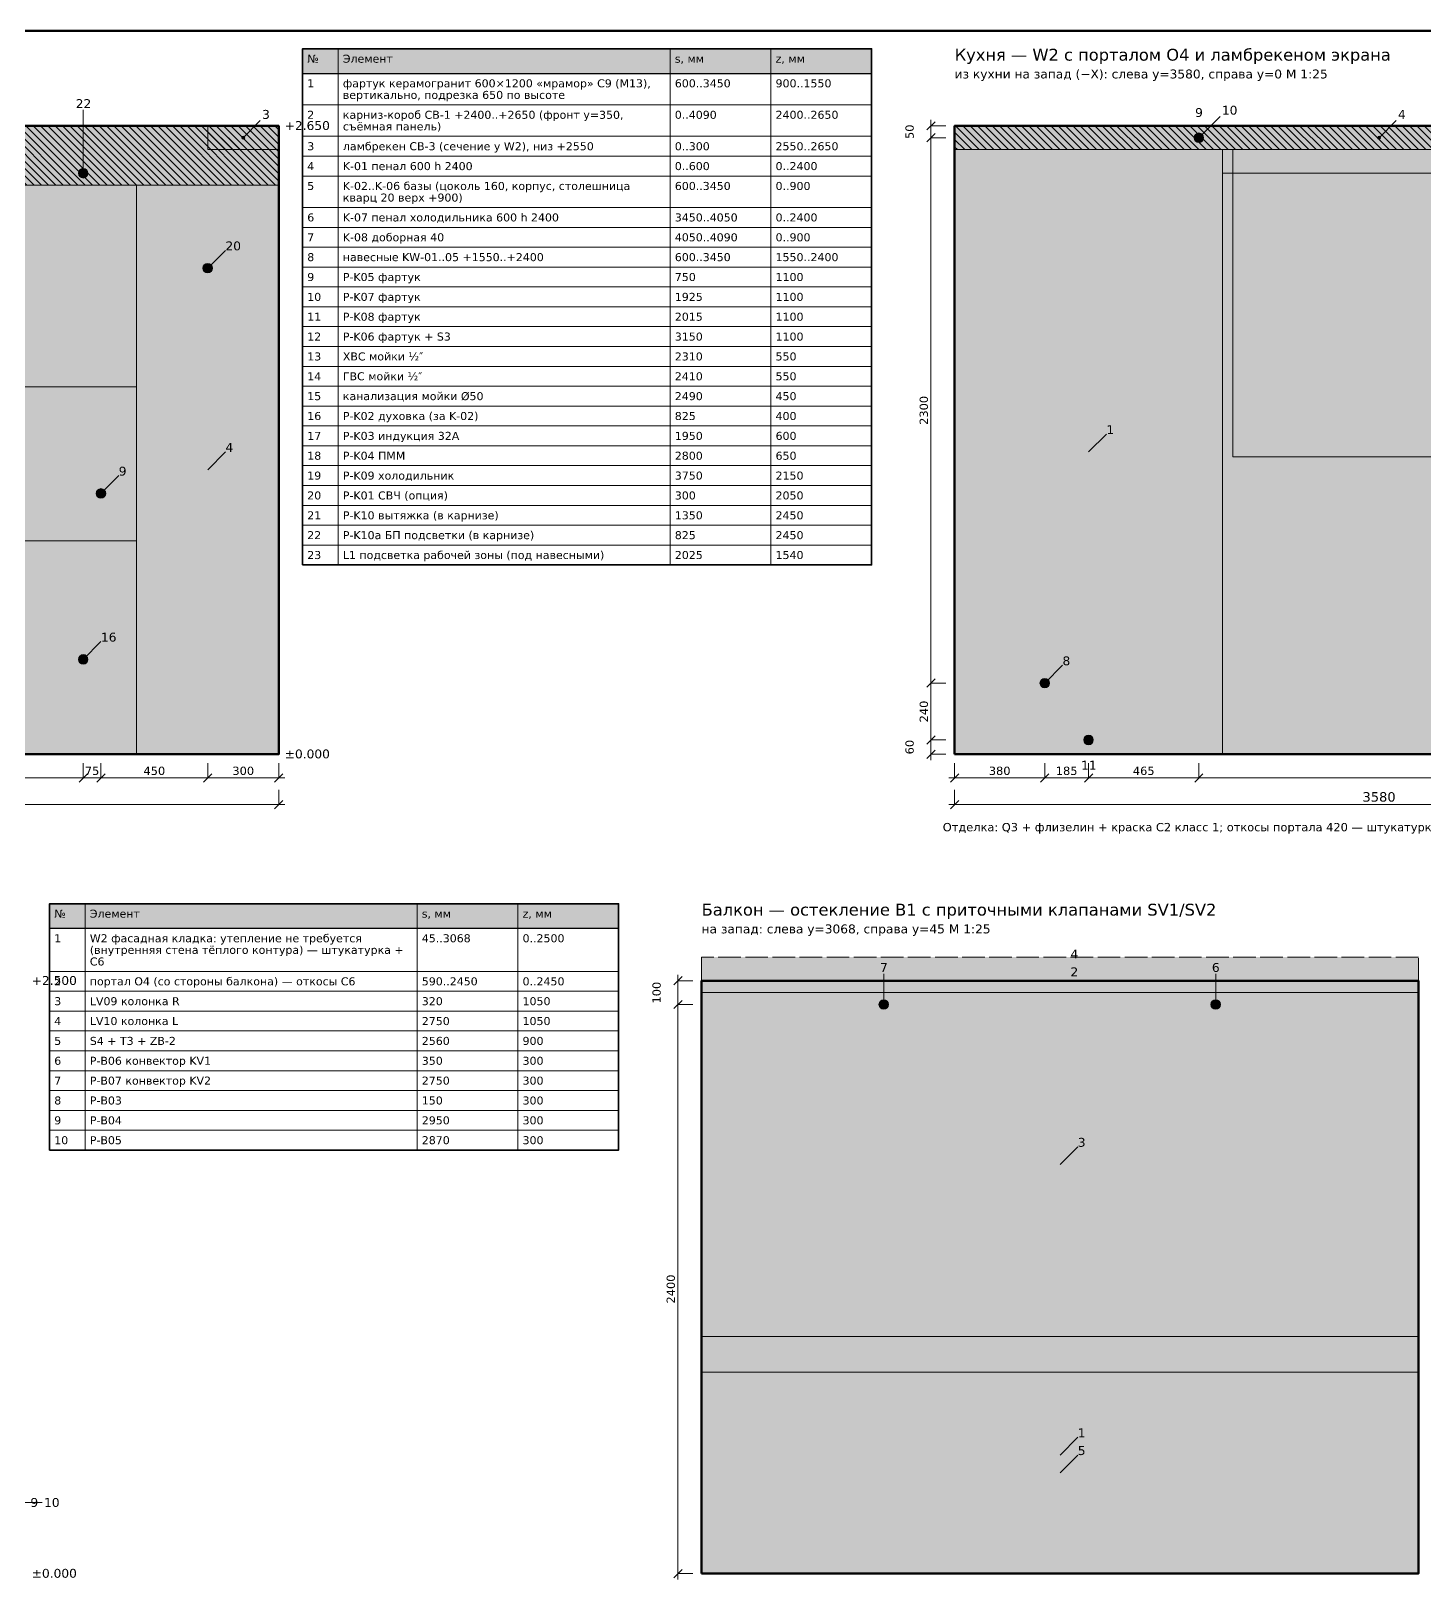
# Model space of a CAD drawing. Header units: millimetres. Extents: x 500 to 14725, y 26 to 10375.
# Drawn here: x 3845 to 9724, y 3838 to 10375 of the extents above; entities that cross this region are included whole.
import ezdxf
from ezdxf.enums import TextEntityAlignment as Align

# ---------------------------------------------------------------- set-up
doc = ezdxf.new("R2010")
doc.units = ezdxf.units.MM
doc.linetypes.add('DASHED', pattern=[1.524, 1.27, -0.254])
for name, color, linetype in [('AR-FIN', 9, 'CONTINUOUS'), ('AR-WALLS', 7, 'CONTINUOUS'), ('DIM', 7, 'CONTINUOUS'), ('EL-SOCKET', 6, 'CONTINUOUS'), ('FRAME', 7, 'CONTINUOUS'), ('FURN', 8, 'CONTINUOUS'), ('TEXT', 7, 'CONTINUOUS'), ('VK', 4, 'CONTINUOUS')]:
    doc.layers.add(name, color=color, linetype=linetype)
doc.styles.add('GOST', font='DejaVuSans.ttf')

msp = doc.modelspace()

# ---------------------------------------------------------------- hatches: boundary and pattern name
at = {"layer": 'AR-FIN', "true_color": 0x999999}
h = msp.add_hatch(dxfattribs=at)
h.set_pattern_fill('ANSI31', scale=6.875, angle=90)
h.paths.add_polyline_path([(800, 9725), (4890, 9725), (4890, 9975), (800, 9975)])
at = {"layer": 'AR-FIN', "true_color": 0xefe2cf, "transparency": 33554559}
h = msp.add_hatch(color=7, dxfattribs=at)
h.dxf.hatch_style = 1
h.paths.add_polyline_path([(800, 9725), (4890, 9725), (4890, 9975), (800, 9975)])
at = {"layer": 'AR-FIN', "true_color": 0x999999}
h = msp.add_hatch(dxfattribs=at)
h.set_pattern_fill('ANSI31', scale=6.875, angle=90)
h.paths.add_polyline_path([(4590, 9875), (4890, 9875), (4890, 9975), (4590, 9975)])
at = {"layer": 'AR-FIN', "true_color": 0xefe2cf, "transparency": 33554559}
h = msp.add_hatch(color=7, dxfattribs=at)
h.dxf.hatch_style = 1
h.paths.add_polyline_path([(4590, 9875), (4890, 9875), (4890, 9975), (4590, 9975)])
at = {"layer": 'AR-FIN', "true_color": 0x999999}
h = msp.add_hatch(dxfattribs=at)
h.set_pattern_fill('ANSI31', scale=6.875, angle=90)
h.paths.add_polyline_path([(7740, 9875), (11320, 9875), (11320, 9975), (7740, 9975)])
at = {"layer": 'AR-FIN', "true_color": 0xefe2cf, "transparency": 33554559}
h = msp.add_hatch(color=7, dxfattribs=at)
h.dxf.hatch_style = 1
h.paths.add_polyline_path([(7740, 9875), (11320, 9875), (11320, 9975), (7740, 9975)])
at = {"layer": 'AR-FIN', "true_color": 0xf6f3ec}
h = msp.add_hatch(color=7, dxfattribs=at)
h.dxf.hatch_style = 1
h.paths.add_polyline_path([(7740, 7325), (8870, 7325), (8870, 9875), (7740, 9875)])
h = msp.add_hatch(color=7, dxfattribs=at)
h.dxf.hatch_style = 1
h.paths.add_polyline_path([(8870, 9775), (10730, 9775), (10730, 9875), (8870, 9875)])
at = {"layer": 'AR-FIN', "true_color": 0xffffff}
h = msp.add_hatch(color=7, dxfattribs=at)
h.dxf.hatch_style = 1
h.paths.add_polyline_path([(8914, 8579), (10685, 8579), (10685, 9875), (8914, 9875)])
h = msp.add_hatch(color=7, dxfattribs=at)
h.dxf.hatch_style = 1
h.paths.add_polyline_path([(8870, 7325), (10730, 7325), (10730, 9775), (8870, 9775)])
at = {"layer": 'AR-FIN', "true_color": 0xe8e4dc}
h = msp.add_hatch(color=7, dxfattribs=at)
h.dxf.hatch_style = 1
h.paths.add_polyline_path([(1440, 8225), (4290, 8225), (4290, 8875), (1440, 8875)])
at = {"layer": 'AR-FIN', "true_color": 0xffffff}
h = msp.add_hatch(color=7, dxfattribs=at)
h.dxf.hatch_style = 1
h.paths.add_polyline_path([(6673, 6369.4375), (9696, 6369.4375), (9696, 6469.4375), (6673, 6469.4375)])
at = {"layer": 'AR-FIN', "true_color": 0xf6f3ec}
h = msp.add_hatch(color=7, dxfattribs=at)
h.dxf.hatch_style = 1
h.paths.add_polyline_path([(6673, 6319.4375), (9696, 6319.4375), (9696, 6369.4375), (6673, 6369.4375)])
at = {"layer": 'AR-FIN', "true_color": 0xe6f2fb}
h = msp.add_hatch(color=7, dxfattribs=at)
h.dxf.hatch_style = 1
h.paths.add_polyline_path([(6673, 4869.4375), (9696, 4869.4375), (9696, 6319.4375), (6673, 6319.4375)])
at = {"layer": 'AR-FIN', "true_color": 0xf6f3ec}
h = msp.add_hatch(color=7, dxfattribs=at)
h.dxf.hatch_style = 1
h.paths.add_polyline_path([(6673, 3869.4375), (9696, 3869.4375), (9696, 4869.4375), (6673, 4869.4375)])
at = {"layer": 'AR-WALLS', "true_color": 0xfbfaf7}
h = msp.add_hatch(color=7, dxfattribs=at)
h.dxf.hatch_style = 1
h.paths.add_polyline_path([(800, 7325), (4890, 7325), (4890, 9975), (800, 9975)])
h = msp.add_hatch(color=7, dxfattribs=at)
h.dxf.hatch_style = 1
h.paths.add_polyline_path([(7740, 7325), (11320, 7325), (11320, 9975), (7740, 9975)])
h = msp.add_hatch(color=7, dxfattribs=at)
h.dxf.hatch_style = 1
h.paths.add_polyline_path([(6673, 3869.4375), (9696, 3869.4375), (9696, 6369.4375), (6673, 6369.4375)])
at = {"layer": 'EL-SOCKET', "true_color": 0x8e44ad}
h = msp.add_hatch(color=7, dxfattribs=at)
h.dxf.hatch_style = 1
edge = h.paths.add_edge_path()
edge.add_arc((8770, 9925), 20, 0, 360)
h = msp.add_hatch(color=7, dxfattribs=at)
h.dxf.hatch_style = 1
edge = h.paths.add_edge_path()
edge.add_arc((4065, 9775), 20, 0, 360)
h = msp.add_hatch(color=7, dxfattribs=at)
h.dxf.hatch_style = 1
edge = h.paths.add_edge_path()
edge.add_arc((4590, 9375), 20, 0, 360)
h = msp.add_hatch(color=7, dxfattribs=at)
h.dxf.hatch_style = 1
edge = h.paths.add_edge_path()
edge.add_arc((4140, 8425), 20, 0, 360)
h = msp.add_hatch(color=7, dxfattribs=at)
h.dxf.hatch_style = 1
edge = h.paths.add_edge_path()
edge.add_arc((4065, 7725), 20, 0, 360)
h = msp.add_hatch(color=7, dxfattribs=at)
h.dxf.hatch_style = 1
edge = h.paths.add_edge_path()
edge.add_arc((8120, 7625), 20, 0, 360)
at = {"layer": 'FURN', "true_color": 0xe3d3b8}
h = msp.add_hatch(color=7, dxfattribs=at)
h.dxf.hatch_style = 1
h.paths.add_polyline_path([(1440, 8875), (4290, 8875), (4290, 9725), (1440, 9725)])
h = msp.add_hatch(color=7, dxfattribs=at)
h.dxf.hatch_style = 1
h.paths.add_polyline_path([(4290, 7325), (4890, 7325), (4890, 9725), (4290, 9725)])
h = msp.add_hatch(color=7, dxfattribs=at)
h.dxf.hatch_style = 1
h.paths.add_polyline_path([(1440, 7325), (4290, 7325), (4290, 8225), (1440, 8225)])
h = msp.add_hatch(color=7, dxfattribs=at)
h.dxf.hatch_style = 1
h.paths.add_polyline_path([(6673, 3869.4375), (9696, 3869.4375), (9696, 4719.4375), (6673, 4719.4375)])
at = {"layer": 'TEXT', "true_color": 0xe6e6e6}
h = msp.add_hatch(color=7, dxfattribs=at)
h.dxf.hatch_style = 1
h.paths.add_polyline_path([(4990, 10196.25), (7390, 10196.25), (7390, 10300), (4990, 10300)])
at = {"layer": 'TEXT', "true_color": 0x777777}
h = msp.add_hatch(color=7, dxfattribs=at)
h.dxf.hatch_style = 1
edge = h.paths.add_edge_path()
edge.add_arc((4740, 9925), 6.25, 0, 360)
at = {"layer": 'TEXT', "true_color": 0x1e7d32}
h = msp.add_hatch(color=7, dxfattribs=at)
h.dxf.hatch_style = 1
edge = h.paths.add_edge_path()
edge.add_arc((8770, 9925), 6.25, 0, 360)
at = {"layer": 'TEXT', "true_color": 0x777777}
h = msp.add_hatch(color=7, dxfattribs=at)
h.dxf.hatch_style = 1
edge = h.paths.add_edge_path()
edge.add_arc((9530, 9925), 6.25, 0, 360)
at = {"layer": 'TEXT', "true_color": 0x8e44ad}
h = msp.add_hatch(color=7, dxfattribs=at)
h.dxf.hatch_style = 1
edge = h.paths.add_edge_path()
edge.add_arc((4065, 9775), 6.25, 0, 360)
at = {"layer": 'TEXT', "true_color": 0xe6e6e6}
h = msp.add_hatch(color=7, dxfattribs=at)
h.dxf.hatch_style = 1
h.paths.add_polyline_path([(3923, 6590.6875), (6323, 6590.6875), (6323, 6694.4375), (3923, 6694.4375)])
at = {"layer": 'TEXT', "true_color": 0xe67e22}
h = msp.add_hatch(color=7, dxfattribs=at)
h.dxf.hatch_style = 1
edge = h.paths.add_edge_path()
edge.add_arc((7441, 6269.4375), 6.25, 0, 360)
h = msp.add_hatch(color=7, dxfattribs=at)
h.dxf.hatch_style = 1
edge = h.paths.add_edge_path()
edge.add_arc((8841, 6269.4375), 6.25, 0, 360)
at = {"layer": 'VK', "true_color": 0x1e7d32}
h = msp.add_hatch(color=7, dxfattribs=at)
h.dxf.hatch_style = 1
edge = h.paths.add_edge_path()
edge.add_arc((8770, 9925), 20, 0, 360)
at = {"layer": 'VK'}
h = msp.add_hatch(color=7, dxfattribs=at)
h.dxf.hatch_style = 1
edge = h.paths.add_edge_path()
edge.add_arc((8305, 7385), 20, 0, 360)
at = {"layer": 'VK', "true_color": 0xe67e22}
h = msp.add_hatch(color=7, dxfattribs=at)
h.dxf.hatch_style = 1
edge = h.paths.add_edge_path()
edge.add_arc((7441, 6269.4375), 20, 0, 360)
h = msp.add_hatch(color=7, dxfattribs=at)
h.dxf.hatch_style = 1
edge = h.paths.add_edge_path()
edge.add_arc((8841, 6269.4375), 20, 0, 360)

# ---------------------------------------------------------------- linework, layer by layer
at = {"layer": 'AR-FIN', "lineweight": 20, "true_color": 0x444444}
for points in [[(800, 9725), (4890, 9725), (4890, 9975), (800, 9975)], [(4590, 9875), (4890, 9875), (4890, 9975), (4590, 9975)], [(7740, 9875), (11320, 9875), (11320, 9975), (7740, 9975)], [(7740, 7325), (8870, 7325), (8870, 9875), (7740, 9875)], [(8870, 9775), (10730, 9775), (10730, 9875), (8870, 9875)], [(8914, 8579), (10685, 8579), (10685, 9875), (8914, 9875)], [(8870, 7325), (10730, 7325), (10730, 9775), (8870, 9775)], [(1440, 8225), (4290, 8225), (4290, 8875), (1440, 8875)], [(6673, 6319.4375), (9696, 6319.4375), (9696, 6369.4375), (6673, 6369.4375)], [(6673, 4869.4375), (9696, 4869.4375), (9696, 6319.4375), (6673, 6319.4375)], [(6673, 3869.4375), (9696, 3869.4375), (9696, 4869.4375), (6673, 4869.4375)]]:
    msp.add_lwpolyline(points, close=True, dxfattribs=at)
at = {"layer": 'AR-FIN', "linetype": 'DASHED', "lineweight": 20, "ltscale": 75, "true_color": 0x444444}
msp.add_lwpolyline([(6673, 6369.4375), (9696, 6369.4375), (9696, 6469.4375), (6673, 6469.4375)], close=True, dxfattribs=at)
at = {"layer": 'AR-WALLS', "color": 7, "lineweight": 50}
for points in [[(800, 7325), (4890, 7325), (4890, 9975), (800, 9975)], [(7740, 7325), (11320, 7325), (11320, 9975), (7740, 9975)], [(6673, 3869.4375), (9696, 3869.4375), (9696, 6369.4375), (6673, 6369.4375)]]:
    msp.add_lwpolyline(points, close=True, dxfattribs=at)
at = {"layer": 'DIM', "color": 7, "lineweight": 30}
for points in [[(7622.5, 9957.5), (7657.5, 9992.5)], [(7622.5, 9907.5), (7657.5, 9942.5)], [(7622.5, 7607.5), (7657.5, 7642.5)], [(7622.5, 7367.5), (7657.5, 7402.5)], [(7622.5, 7307.5), (7657.5, 7342.5)], [(4047.5, 7207.5), (4082.5, 7242.5)], [(4122.5, 7207.5), (4157.5, 7242.5)], [(4572.5, 7207.5), (4607.5, 7242.5)], [(4872.5, 7207.5), (4907.5, 7242.5)], [(7722.5, 7207.5), (7757.5, 7242.5)], [(8102.5, 7207.5), (8137.5, 7242.5)], [(8287.5, 7207.5), (8322.5, 7242.5)], [(8752.5, 7207.5), (8787.5, 7242.5)], [(4872.5, 7095), (4907.5, 7130)], [(7722.5, 7095), (7757.5, 7130)], [(6555.5, 6351.9375), (6590.5, 6386.9375)], [(6555.5, 6251.9375), (6590.5, 6286.9375)], [(6555.5, 3851.9375), (6590.5, 3886.9375)]]:
    msp.add_lwpolyline(points, dxfattribs=at)
at = {"layer": 'DIM', "color": 7, "lineweight": 15}
for points in [[(7640, 7300), (7640, 10000)], [(775, 7225), (4915, 7225)], [(7715, 7225), (11345, 7225)], [(775, 7112.5), (4915, 7112.5)], [(7715, 7112.5), (11345, 7112.5)], [(6573, 3844.4375), (6573, 6394.4375)]]:
    msp.add_lwpolyline(points, dxfattribs=at)
at = {"layer": 'DIM', "color": 7, "lineweight": 13}
for points in [[(7640, 9975), (7702.5, 9975)], [(7640, 9925), (7702.5, 9925)], [(7640, 7625), (7702.5, 7625)], [(7640, 7385), (7702.5, 7385)], [(7640, 7325), (7702.5, 7325)], [(4065, 7225), (4065, 7287.5)], [(4140, 7225), (4140, 7287.5)], [(4590, 7225), (4590, 7287.5)], [(4890, 7225), (4890, 7287.5)], [(7740, 7225), (7740, 7287.5)], [(8120, 7225), (8120, 7287.5)], [(8305, 7225), (8305, 7287.5)], [(8770, 7225), (8770, 7287.5)], [(4890, 7112.5), (4890, 7175)], [(7740, 7112.5), (7740, 7175)], [(6573, 6369.4375), (6635.5, 6369.4375)], [(6573, 6269.4375), (6635.5, 6269.4375)], [(6573, 3869.4375), (6635.5, 3869.4375)]]:
    msp.add_lwpolyline(points, dxfattribs=at)
at = {"layer": 'EL-SOCKET', "lineweight": 13, "true_color": 0x8e44ad}
for centre in [(8770, 9925), (4065, 9775), (4590, 9375), (4140, 8425), (4065, 7725), (8120, 7625)]:
    msp.add_circle(centre, 20, dxfattribs=at)
at = {"layer": 'FRAME', "color": 7, "lineweight": 50}
msp.add_lwpolyline([(500, 125), (14725, 125), (14725, 10375), (500, 10375)], close=True, dxfattribs=at)
at = {"layer": 'FURN', "lineweight": 20, "true_color": 0x444444}
for points in [[(1440, 8875), (4290, 8875), (4290, 9725), (1440, 9725)], [(4290, 7325), (4890, 7325), (4890, 9725), (4290, 9725)], [(1440, 7325), (4290, 7325), (4290, 8225), (1440, 8225)], [(6673, 3869.4375), (9696, 3869.4375), (9696, 4719.4375), (6673, 4719.4375)]]:
    msp.add_lwpolyline(points, close=True, dxfattribs=at)
at = {"layer": 'TEXT', "color": 7, "lineweight": 25}
for points in [[(4990, 10196.25), (7390, 10196.25), (7390, 10300), (4990, 10300)], [(3923, 6590.6875), (6323, 6590.6875), (6323, 6694.4375), (3923, 6694.4375)]]:
    msp.add_lwpolyline(points, close=True, dxfattribs=at)
at = {"layer": 'TEXT', "color": 7, "lineweight": 15}
for points in [[(4990, 10300), (4990, 10196.25)], [(5140, 10300), (5140, 10196.25)], [(6540, 10300), (6540, 10196.25)], [(6965, 10300), (6965, 10196.25)], [(7390, 10300), (7390, 10196.25)], [(4990, 10196.25), (4990, 10063.5625)], [(5140, 10196.25), (5140, 10063.5625)], [(6540, 10196.25), (6540, 10063.5625)], [(6965, 10196.25), (6965, 10063.5625)], [(7390, 10196.25), (7390, 10063.5625)], [(4990, 10063.5625), (4990, 9930.875)], [(5140, 10063.5625), (5140, 9930.875)], [(6540, 10063.5625), (6540, 9930.875)], [(6965, 10063.5625), (6965, 9930.875)], [(7390, 10063.5625), (7390, 9930.875)], [(4990, 9930.875), (4990, 9847.125)], [(5140, 9930.875), (5140, 9847.125)], [(6540, 9930.875), (6540, 9847.125)], [(6965, 9930.875), (6965, 9847.125)], [(7390, 9930.875), (7390, 9847.125)], [(4990, 9847.125), (4990, 9763.375)], [(5140, 9847.125), (5140, 9763.375)], [(6540, 9847.125), (6540, 9763.375)], [(6965, 9847.125), (6965, 9763.375)], [(7390, 9847.125), (7390, 9763.375)], [(4990, 9763.375), (4990, 9630.6875)], [(5140, 9763.375), (5140, 9630.6875)], [(6540, 9763.375), (6540, 9630.6875)], [(6965, 9763.375), (6965, 9630.6875)], [(7390, 9763.375), (7390, 9630.6875)], [(4990, 9630.6875), (4990, 9546.9375)], [(5140, 9630.6875), (5140, 9546.9375)], [(6540, 9630.6875), (6540, 9546.9375)], [(6965, 9630.6875), (6965, 9546.9375)], [(7390, 9630.6875), (7390, 9546.9375)], [(4990, 9546.9375), (4990, 9463.1875)], [(5140, 9546.9375), (5140, 9463.1875)], [(6540, 9546.9375), (6540, 9463.1875)], [(6965, 9546.9375), (6965, 9463.1875)], [(7390, 9546.9375), (7390, 9463.1875)], [(4990, 9463.1875), (4990, 9379.4375)], [(5140, 9463.1875), (5140, 9379.4375)], [(6540, 9463.1875), (6540, 9379.4375)], [(6965, 9463.1875), (6965, 9379.4375)], [(7390, 9463.1875), (7390, 9379.4375)], [(4990, 9379.4375), (4990, 9295.6875)], [(5140, 9379.4375), (5140, 9295.6875)], [(6540, 9379.4375), (6540, 9295.6875)], [(6965, 9379.4375), (6965, 9295.6875)], [(7390, 9379.4375), (7390, 9295.6875)], [(4990, 9295.6875), (4990, 9211.9375)], [(5140, 9295.6875), (5140, 9211.9375)], [(6540, 9295.6875), (6540, 9211.9375)], [(6965, 9295.6875), (6965, 9211.9375)], [(7390, 9295.6875), (7390, 9211.9375)], [(4990, 9211.9375), (4990, 9128.1875)], [(5140, 9211.9375), (5140, 9128.1875)], [(6540, 9211.9375), (6540, 9128.1875)], [(6965, 9211.9375), (6965, 9128.1875)], [(7390, 9211.9375), (7390, 9128.1875)], [(4990, 9128.1875), (4990, 9044.4375)], [(5140, 9128.1875), (5140, 9044.4375)], [(6540, 9128.1875), (6540, 9044.4375)], [(6965, 9128.1875), (6965, 9044.4375)], [(7390, 9128.1875), (7390, 9044.4375)], [(4990, 9044.4375), (4990, 8960.6875)], [(5140, 9044.4375), (5140, 8960.6875)], [(6540, 9044.4375), (6540, 8960.6875)], [(6965, 9044.4375), (6965, 8960.6875)], [(7390, 9044.4375), (7390, 8960.6875)], [(4990, 8960.6875), (4990, 8876.9375)], [(5140, 8960.6875), (5140, 8876.9375)], [(6540, 8960.6875), (6540, 8876.9375)], [(6965, 8960.6875), (6965, 8876.9375)], [(7390, 8960.6875), (7390, 8876.9375)], [(4990, 8876.9375), (4990, 8793.1875)], [(5140, 8876.9375), (5140, 8793.1875)], [(6540, 8876.9375), (6540, 8793.1875)], [(6965, 8876.9375), (6965, 8793.1875)], [(7390, 8876.9375), (7390, 8793.1875)], [(4990, 8793.1875), (4990, 8709.4375)], [(5140, 8793.1875), (5140, 8709.4375)], [(6540, 8793.1875), (6540, 8709.4375)], [(6965, 8793.1875), (6965, 8709.4375)], [(7390, 8793.1875), (7390, 8709.4375)], [(4990, 8709.4375), (4990, 8625.6875)], [(5140, 8709.4375), (5140, 8625.6875)], [(6540, 8709.4375), (6540, 8625.6875)], [(6965, 8709.4375), (6965, 8625.6875)], [(7390, 8709.4375), (7390, 8625.6875)], [(4990, 8625.6875), (4990, 8541.9375)], [(5140, 8625.6875), (5140, 8541.9375)], [(6540, 8625.6875), (6540, 8541.9375)], [(6965, 8625.6875), (6965, 8541.9375)], [(7390, 8625.6875), (7390, 8541.9375)], [(4990, 8541.9375), (4990, 8458.1875)], [(5140, 8541.9375), (5140, 8458.1875)], [(6540, 8541.9375), (6540, 8458.1875)], [(6965, 8541.9375), (6965, 8458.1875)], [(7390, 8541.9375), (7390, 8458.1875)], [(4990, 8458.1875), (4990, 8374.4375)], [(5140, 8458.1875), (5140, 8374.4375)], [(6540, 8458.1875), (6540, 8374.4375)], [(6965, 8458.1875), (6965, 8374.4375)], [(7390, 8458.1875), (7390, 8374.4375)], [(4990, 8374.4375), (4990, 8290.6875)], [(5140, 8374.4375), (5140, 8290.6875)], [(6540, 8374.4375), (6540, 8290.6875)], [(6965, 8374.4375), (6965, 8290.6875)], [(7390, 8374.4375), (7390, 8290.6875)], [(4990, 8290.6875), (4990, 8206.9375)], [(5140, 8290.6875), (5140, 8206.9375)], [(6540, 8290.6875), (6540, 8206.9375)], [(6965, 8290.6875), (6965, 8206.9375)], [(7390, 8290.6875), (7390, 8206.9375)], [(4990, 8206.9375), (4990, 8123.1875)], [(5140, 8206.9375), (5140, 8123.1875)], [(6540, 8206.9375), (6540, 8123.1875)], [(6965, 8206.9375), (6965, 8123.1875)], [(7390, 8206.9375), (7390, 8123.1875)], [(3923, 6694.4375), (3923, 6590.6875)], [(4073, 6694.4375), (4073, 6590.6875)], [(5473, 6694.4375), (5473, 6590.6875)], [(5898, 6694.4375), (5898, 6590.6875)], [(6323, 6694.4375), (6323, 6590.6875)], [(3923, 6590.6875), (3923, 6409.0625)], [(4073, 6590.6875), (4073, 6409.0625)], [(5473, 6590.6875), (5473, 6409.0625)], [(5898, 6590.6875), (5898, 6409.0625)], [(6323, 6590.6875), (6323, 6409.0625)], [(3923, 6409.0625), (3923, 6325.3125)], [(4073, 6409.0625), (4073, 6325.3125)], [(5473, 6409.0625), (5473, 6325.3125)], [(5898, 6409.0625), (5898, 6325.3125)], [(6323, 6409.0625), (6323, 6325.3125)], [(3923, 6325.3125), (3923, 6241.5625)], [(4073, 6325.3125), (4073, 6241.5625)], [(5473, 6325.3125), (5473, 6241.5625)], [(5898, 6325.3125), (5898, 6241.5625)], [(6323, 6325.3125), (6323, 6241.5625)], [(3923, 6241.5625), (3923, 6157.8125)], [(4073, 6241.5625), (4073, 6157.8125)], [(5473, 6241.5625), (5473, 6157.8125)], [(5898, 6241.5625), (5898, 6157.8125)], [(6323, 6241.5625), (6323, 6157.8125)], [(3923, 6157.8125), (3923, 6074.0625)], [(4073, 6157.8125), (4073, 6074.0625)], [(5473, 6157.8125), (5473, 6074.0625)], [(5898, 6157.8125), (5898, 6074.0625)], [(6323, 6157.8125), (6323, 6074.0625)], [(3923, 6074.0625), (3923, 5990.3125)], [(4073, 6074.0625), (4073, 5990.3125)], [(5473, 6074.0625), (5473, 5990.3125)], [(5898, 6074.0625), (5898, 5990.3125)], [(6323, 6074.0625), (6323, 5990.3125)], [(3923, 5990.3125), (3923, 5906.5625)], [(4073, 5990.3125), (4073, 5906.5625)], [(5473, 5990.3125), (5473, 5906.5625)], [(5898, 5990.3125), (5898, 5906.5625)], [(6323, 5990.3125), (6323, 5906.5625)], [(3923, 5906.5625), (3923, 5822.8125)], [(4073, 5906.5625), (4073, 5822.8125)], [(5473, 5906.5625), (5473, 5822.8125)], [(5898, 5906.5625), (5898, 5822.8125)], [(6323, 5906.5625), (6323, 5822.8125)], [(3923, 5822.8125), (3923, 5739.0625)], [(4073, 5822.8125), (4073, 5739.0625)], [(5473, 5822.8125), (5473, 5739.0625)], [(5898, 5822.8125), (5898, 5739.0625)], [(6323, 5822.8125), (6323, 5739.0625)], [(3923, 5739.0625), (3923, 5655.3125)], [(4073, 5739.0625), (4073, 5655.3125)], [(5473, 5739.0625), (5473, 5655.3125)], [(5898, 5739.0625), (5898, 5655.3125)], [(6323, 5739.0625), (6323, 5655.3125)]]:
    msp.add_lwpolyline(points, dxfattribs=at)
at = {"layer": 'TEXT', "color": 7, "lineweight": 35}
for points in [[(4990, 8123.1875), (7390, 8123.1875), (7390, 10300), (4990, 10300)], [(3923, 5655.3125), (6323, 5655.3125), (6323, 6694.4375), (3923, 6694.4375)]]:
    msp.add_lwpolyline(points, close=True, dxfattribs=at)
at = {"layer": 'TEXT', "color": 7, "lineweight": 15}
for points in [[(4990, 10063.5625), (7390, 10063.5625), (7390, 10196.25), (4990, 10196.25)], [(4990, 9930.875), (7390, 9930.875), (7390, 10063.5625), (4990, 10063.5625)], [(4990, 9847.125), (7390, 9847.125), (7390, 9930.875), (4990, 9930.875)], [(4990, 9763.375), (7390, 9763.375), (7390, 9847.125), (4990, 9847.125)], [(4990, 9630.6875), (7390, 9630.6875), (7390, 9763.375), (4990, 9763.375)], [(4990, 9546.9375), (7390, 9546.9375), (7390, 9630.6875), (4990, 9630.6875)], [(4990, 9463.1875), (7390, 9463.1875), (7390, 9546.9375), (4990, 9546.9375)], [(4990, 9379.4375), (7390, 9379.4375), (7390, 9463.1875), (4990, 9463.1875)], [(4990, 9295.6875), (7390, 9295.6875), (7390, 9379.4375), (4990, 9379.4375)], [(4990, 9211.9375), (7390, 9211.9375), (7390, 9295.6875), (4990, 9295.6875)], [(4990, 9128.1875), (7390, 9128.1875), (7390, 9211.9375), (4990, 9211.9375)], [(4990, 9044.4375), (7390, 9044.4375), (7390, 9128.1875), (4990, 9128.1875)], [(4990, 8960.6875), (7390, 8960.6875), (7390, 9044.4375), (4990, 9044.4375)], [(4990, 8876.9375), (7390, 8876.9375), (7390, 8960.6875), (4990, 8960.6875)], [(4990, 8793.1875), (7390, 8793.1875), (7390, 8876.9375), (4990, 8876.9375)], [(4990, 8709.4375), (7390, 8709.4375), (7390, 8793.1875), (4990, 8793.1875)], [(4990, 8625.6875), (7390, 8625.6875), (7390, 8709.4375), (4990, 8709.4375)], [(4990, 8541.9375), (7390, 8541.9375), (7390, 8625.6875), (4990, 8625.6875)], [(4990, 8458.1875), (7390, 8458.1875), (7390, 8541.9375), (4990, 8541.9375)], [(4990, 8374.4375), (7390, 8374.4375), (7390, 8458.1875), (4990, 8458.1875)], [(4990, 8290.6875), (7390, 8290.6875), (7390, 8374.4375), (4990, 8374.4375)], [(4990, 8206.9375), (7390, 8206.9375), (7390, 8290.6875), (4990, 8290.6875)], [(4990, 8123.1875), (7390, 8123.1875), (7390, 8206.9375), (4990, 8206.9375)], [(3923, 6409.0625), (6323, 6409.0625), (6323, 6590.6875), (3923, 6590.6875)], [(3923, 6325.3125), (6323, 6325.3125), (6323, 6409.0625), (3923, 6409.0625)], [(3923, 6241.5625), (6323, 6241.5625), (6323, 6325.3125), (3923, 6325.3125)], [(3923, 6157.8125), (6323, 6157.8125), (6323, 6241.5625), (3923, 6241.5625)], [(3923, 6074.0625), (6323, 6074.0625), (6323, 6157.8125), (3923, 6157.8125)], [(3923, 5990.3125), (6323, 5990.3125), (6323, 6074.0625), (3923, 6074.0625)], [(3923, 5906.5625), (6323, 5906.5625), (6323, 5990.3125), (3923, 5990.3125)], [(3923, 5822.8125), (6323, 5822.8125), (6323, 5906.5625), (3923, 5906.5625)], [(3923, 5739.0625), (6323, 5739.0625), (6323, 5822.8125), (3923, 5822.8125)], [(3923, 5655.3125), (6323, 5655.3125), (6323, 5739.0625), (3923, 5739.0625)]]:
    msp.add_lwpolyline(points, close=True, dxfattribs=at)
at = {"layer": 'TEXT', "lineweight": 15, "true_color": 0x8e44ad}
for points in [[(4065, 9775), (4065, 10042.5)], [(4590, 9375), (4665, 9450)], [(4140, 8425), (4215, 8500)], [(4065, 7725), (4140, 7800)], [(8120, 7625), (8195, 7700)], [(3625, 4169.4375), (3892.5, 4169.4375)]]:
    msp.add_lwpolyline(points, dxfattribs=at)
at = {"layer": 'TEXT', "lineweight": 15, "true_color": 0x1e7d32}
msp.add_lwpolyline([(8770, 9925), (8859.7272, 10014.7272)], dxfattribs=at)
at = {"layer": 'TEXT', "lineweight": 15, "true_color": 0x777777}
for points in [[(4740, 9925), (4812.0495, 9997.0495)], [(9530, 9925), (9602.0495, 9997.0495)], [(8305, 8600), (8380, 8675)], [(4590, 8525), (4665, 8600)], [(8184.5, 5594.4375), (8259.5, 5669.4375)], [(8184.5, 4369.4375), (8259.5, 4444.4375)], [(8184.5, 4294.4375), (8259.5, 4369.4375)]]:
    msp.add_lwpolyline(points, dxfattribs=at)
at = {"layer": 'TEXT', "lineweight": 15, "true_color": 0xe67e22}
for points in [[(7441, 6269.4375), (7441, 6399.4375)], [(8841, 6269.4375), (8841, 6399.4375)]]:
    msp.add_lwpolyline(points, dxfattribs=at)
at = {"layer": 'TEXT', "lineweight": 13, "true_color": 0x777777}
for centre in [(4740, 9925), (9530, 9925)]:
    msp.add_circle(centre, 6.25, dxfattribs=at)
at = {"layer": 'TEXT', "lineweight": 13, "true_color": 0x1e7d32}
msp.add_circle((8770, 9925), 6.25, dxfattribs=at)
at = {"layer": 'TEXT', "lineweight": 13, "true_color": 0x8e44ad}
msp.add_circle((4065, 9775), 6.25, dxfattribs=at)
at = {"layer": 'TEXT', "lineweight": 13, "true_color": 0xe67e22}
for centre in [(7441, 6269.4375), (8841, 6269.4375)]:
    msp.add_circle(centre, 6.25, dxfattribs=at)
at = {"layer": 'VK', "lineweight": 13, "true_color": 0x1e7d32}
msp.add_circle((8770, 9925), 20, dxfattribs=at)
at = {"layer": 'VK', "color": 7, "lineweight": 13}
msp.add_circle((8305, 7385), 20, dxfattribs=at)
at = {"layer": 'VK', "lineweight": 13, "true_color": 0xe67e22}
for centre in [(7441, 6269.4375), (8841, 6269.4375)]:
    msp.add_circle(centre, 20, dxfattribs=at)

# ---------------------------------------------------------------- texts
at = {"layer": 'DIM', "color": 7, "style": 'GOST'}
for s, p in [('50', (7567.5, 9950)), ('2300', (7627.5, 8775)), ('240', (7627.5, 7505)), ('60', (7567.5, 7355)), ('100', (6500.5, 6319.4375)), ('2400', (6560.5, 5069.4375))]:
    msp.add_text(s, height=35, rotation=90, dxfattribs=at).set_placement(p, align=Align.CENTER)
for s, height, p in [('75', 35, (4102.5, 7237.5)), ('450', 35, (4365, 7237.5)), ('300', 35, (4740, 7237.5)), ('380', 35, (7930, 7237.5)), ('185', 35, (8212.5, 7237.5)), ('465', 35, (8537.5, 7237.5)), ('3580', 40, (9530, 7125))]:
    msp.add_text(s, height=height, dxfattribs=at).set_placement(p, align=Align.CENTER)
at = {"layer": 'TEXT', "color": 7, "style": 'GOST'}
for s, height, p in [('№', 33.75, (5010, 10241.25)), ('Элемент', 33.75, (5160, 10241.25)), ('s, мм', 33.75, (6560, 10241.25)), ('z, мм', 33.75, (6985, 10241.25)), ('Кухня — W2 с порталом O4 и ламбрекеном экрана', 50, (7740, 10250)), ('из кухни на запад (−X): слева y=3580, справа y=0 М 1:25', 37.5, (7740, 10175)), ('1', 33.75, (5010, 10137.5)), ('фартук керамогранит 600×1200 «мрамор» C9 (M13),', 33.75, (5160, 10137.5)), ('600..3450', 33.75, (6560, 10137.5)), ('900..1550', 33.75, (6985, 10137.5)), ('вертикально, подрезка 650 по высоте', 33.75, (5160, 10088.5625)), ('2', 33.75, (5010, 10004.8125)), ('карниз-короб CB-1 +2400..+2650 (фронт y=350,', 33.75, (5160, 10004.8125)), ('0..4090', 33.75, (6560, 10004.8125)), ('2400..2650', 33.75, (6985, 10004.8125)), ('+2.650', 37.5, (4915, 9957.5)), ('съёмная панель)', 33.75, (5160, 9955.875)), ('3', 33.75, (5010, 9872.125)), ('ламбрекен CB-3 (сечение у W2), низ +2550', 33.75, (5160, 9872.125)), ('0..300', 33.75, (6560, 9872.125)), ('2550..2650', 33.75, (6985, 9872.125)), ('4', 33.75, (5010, 9788.375)), ('K-01 пенал 600 h 2400', 33.75, (5160, 9788.375)), ('0..600', 33.75, (6560, 9788.375)), ('0..2400', 33.75, (6985, 9788.375)), ('K-02..K-06 базы (цоколь 160, корпус, столешница', 33.75, (5160, 9704.625)), ('5', 33.75, (5010, 9704.625)), ('кварц 20 верх +900)', 33.75, (5160, 9655.6875)), ('600..3450', 33.75, (6560, 9704.625)), ('0..900', 33.75, (6985, 9704.625)), ('6', 33.75, (5010, 9571.9375)), ('K-07 пенал холодильника 600 h 2400', 33.75, (5160, 9571.9375)), ('3450..4050', 33.75, (6560, 9571.9375)), ('0..2400', 33.75, (6985, 9571.9375)), ('7', 33.75, (5010, 9488.1875)), ('K-08 доборная 40', 33.75, (5160, 9488.1875)), ('4050..4090', 33.75, (6560, 9488.1875)), ('0..900', 33.75, (6985, 9488.1875)), ('8', 33.75, (5010, 9404.4375)), ('навесные KW-01..05 +1550..+2400', 33.75, (5160, 9404.4375)), ('600..3450', 33.75, (6560, 9404.4375)), ('1550..2400', 33.75, (6985, 9404.4375)), ('9', 33.75, (5010, 9320.6875)), ('P-K05 фартук', 33.75, (5160, 9320.6875)), ('750', 33.75, (6560, 9320.6875)), ('1100', 33.75, (6985, 9320.6875)), ('10', 33.75, (5010, 9236.9375)), ('P-K07 фартук', 33.75, (5160, 9236.9375)), ('1925', 33.75, (6560, 9236.9375)), ('1100', 33.75, (6985, 9236.9375)), ('11', 33.75, (5010, 9153.1875)), ('P-K08 фартук', 33.75, (5160, 9153.1875)), ('2015', 33.75, (6560, 9153.1875)), ('1100', 33.75, (6985, 9153.1875)), ('12', 33.75, (5010, 9069.4375)), ('P-K06 фартук + S3', 33.75, (5160, 9069.4375)), ('3150', 33.75, (6560, 9069.4375)), ('1100', 33.75, (6985, 9069.4375)), ('ХВС мойки ½″', 33.75, (5160, 8985.6875)), ('13', 33.75, (5010, 8985.6875)), ('2310', 33.75, (6560, 8985.6875)), ('550', 33.75, (6985, 8985.6875)), ('14', 33.75, (5010, 8901.9375)), ('ГВС мойки ½″', 33.75, (5160, 8901.9375)), ('2410', 33.75, (6560, 8901.9375)), ('550', 33.75, (6985, 8901.9375)), ('15', 33.75, (5010, 8818.1875)), ('канализация мойки Ø50', 33.75, (5160, 8818.1875)), ('2490', 33.75, (6560, 8818.1875)), ('450', 33.75, (6985, 8818.1875)), ('16', 33.75, (5010, 8734.4375)), ('P-K02 духовка (за K-02)', 33.75, (5160, 8734.4375)), ('825', 33.75, (6560, 8734.4375)), ('400', 33.75, (6985, 8734.4375)), ('17', 33.75, (5010, 8650.6875)), ('P-K03 индукция 32А', 33.75, (5160, 8650.6875)), ('1950', 33.75, (6560, 8650.6875)), ('600', 33.75, (6985, 8650.6875)), ('18', 33.75, (5010, 8566.9375)), ('P-K04 ПММ', 33.75, (5160, 8566.9375)), ('2800', 33.75, (6560, 8566.9375)), ('650', 33.75, (6985, 8566.9375)), ('19', 33.75, (5010, 8483.1875)), ('P-K09 холодильник', 33.75, (5160, 8483.1875)), ('3750', 33.75, (6560, 8483.1875)), ('2150', 33.75, (6985, 8483.1875)), ('20', 33.75, (5010, 8399.4375)), ('P-K01 СВЧ (опция)', 33.75, (5160, 8399.4375)), ('300', 33.75, (6560, 8399.4375)), ('2050', 33.75, (6985, 8399.4375)), ('21', 33.75, (5010, 8315.6875)), ('P-K10 вытяжка (в карнизе)', 33.75, (5160, 8315.6875)), ('1350', 33.75, (6560, 8315.6875)), ('2450', 33.75, (6985, 8315.6875)), ('22', 33.75, (5010, 8231.9375)), ('P-K10a БП подсветки (в карнизе)', 33.75, (5160, 8231.9375)), ('825', 33.75, (6560, 8231.9375)), ('2450', 33.75, (6985, 8231.9375)), ('23', 33.75, (5010, 8148.1875)), ('L1 подсветка рабочей зоны (под навесными)', 33.75, (5160, 8148.1875)), ('2025', 33.75, (6560, 8148.1875)), ('1540', 33.75, (6985, 8148.1875)), ('±0.000', 37.5, (4915, 7307.5)), ('11', 37.5, (8273.3602, 7260)), ('Отделка: Q3 + флизелин + краска C2 класс 1; откосы портала 420 — штукатурка, уголок, C1; ламбрекен C1 / ниша C6', 35, (7690, 7000)), ('№', 33.75, (3943, 6635.6875)), ('Элемент', 33.75, (4093, 6635.6875)), ('Балкон — остекление B1 с приточными клапанами SV1/SV2', 50, (6673, 6644.4375)), ('s, мм', 33.75, (5493, 6635.6875)), ('z, мм', 33.75, (5918, 6635.6875)), ('на запад: слева y=3068, справа y=45 М 1:25', 37.5, (6673, 6569.4375)), ('1', 33.75, (3943, 6531.9375)), ('W2 фасадная кладка: утепление не требуется', 33.75, (4093, 6531.9375)), ('45..3068', 33.75, (5493, 6531.9375)), ('0..2500', 33.75, (5918, 6531.9375)), ('(внутренняя стена тёплого контура) — штукатурка +', 33.75, (4093, 6483)), ('C6', 33.75, (4093, 6434.0625)), ('+2.500', 37.5, (3848, 6351.9375)), ('2', 33.75, (3943, 6350.3125)), ('портал O4 (со стороны балкона) — откосы C6', 33.75, (4093, 6350.3125)), ('590..2450', 33.75, (5493, 6350.3125)), ('0..2450', 33.75, (5918, 6350.3125)), ('3', 33.75, (3943, 6266.5625)), ('LV09 колонка R', 33.75, (4093, 6266.5625)), ('320', 33.75, (5493, 6266.5625)), ('1050', 33.75, (5918, 6266.5625)), ('4', 33.75, (3943, 6182.8125)), ('LV10 колонка L', 33.75, (4093, 6182.8125)), ('2750', 33.75, (5493, 6182.8125)), ('1050', 33.75, (5918, 6182.8125)), ('5', 33.75, (3943, 6099.0625)), ('S4 + T3 + ZB-2', 33.75, (4093, 6099.0625)), ('2560', 33.75, (5493, 6099.0625)), ('900', 33.75, (5918, 6099.0625)), ('6', 33.75, (3943, 6015.3125)), ('P-B06 конвектор KV1', 33.75, (4093, 6015.3125)), ('350', 33.75, (5493, 6015.3125)), ('300', 33.75, (5918, 6015.3125)), ('7', 33.75, (3943, 5931.5625)), ('P-B07 конвектор KV2', 33.75, (4093, 5931.5625)), ('2750', 33.75, (5493, 5931.5625)), ('300', 33.75, (5918, 5931.5625)), ('8', 33.75, (3943, 5847.8125)), ('P-B03', 33.75, (4093, 5847.8125)), ('150', 33.75, (5493, 5847.8125)), ('300', 33.75, (5918, 5847.8125)), ('9', 33.75, (3943, 5764.0625)), ('P-B04', 33.75, (4093, 5764.0625)), ('2950', 33.75, (5493, 5764.0625)), ('300', 33.75, (5918, 5764.0625)), ('10', 33.75, (3943, 5680.3125)), ('P-B05', 33.75, (4093, 5680.3125)), ('2870', 33.75, (5493, 5680.3125)), ('300', 33.75, (5918, 5680.3125)), ('±0.000', 37.5, (3848, 3851.9375))]:
    msp.add_text(s, height=height, dxfattribs=at).set_placement(p)
at = {"layer": 'TEXT', "true_color": 0x8e44ad, "style": 'GOST'}
for s, p in [('22', (4033.5611, 10050)), ('9', (8754.158, 10012.5)), ('20', (4665, 9450)), ('9', (4215, 8500)), ('16', (4140, 7800)), ('8', (8195, 7700)), ('9', (3842.5, 4150.6875)), ('10', (3900, 4150.6875))]:
    msp.add_text(s, height=37.5, dxfattribs=at).set_placement(p)
at = {"layer": 'TEXT', "true_color": 0x333333, "style": 'GOST'}
for s, p in [('3', (4819.5495, 10004.5495)), ('4', (9609.5495, 10004.5495)), ('1', (8380, 8675)), ('4', (4665, 8600)), ('4', (8228.6942, 6463.6317)), ('2', (8228.6942, 6388.6317)), ('3', (8259.5, 5669.4375)), ('1', (8259.5, 4444.4375)), ('5', (8259.5, 4369.4375))]:
    msp.add_text(s, height=37.5, dxfattribs=at).set_placement(p)
at = {"layer": 'TEXT', "true_color": 0x1e7d32, "style": 'GOST'}
msp.add_text('10', height=37.5, dxfattribs=at).set_placement((8867.2272, 10022.2272))
at = {"layer": 'TEXT', "true_color": 0xe67e22, "style": 'GOST'}
for s, p in [('7', (7425.5478, 6406.9375)), ('6', (8824.9691, 6406.9375))]:
    msp.add_text(s, height=37.5, dxfattribs=at).set_placement(p)

doc.saveas('drawing.dxf')
